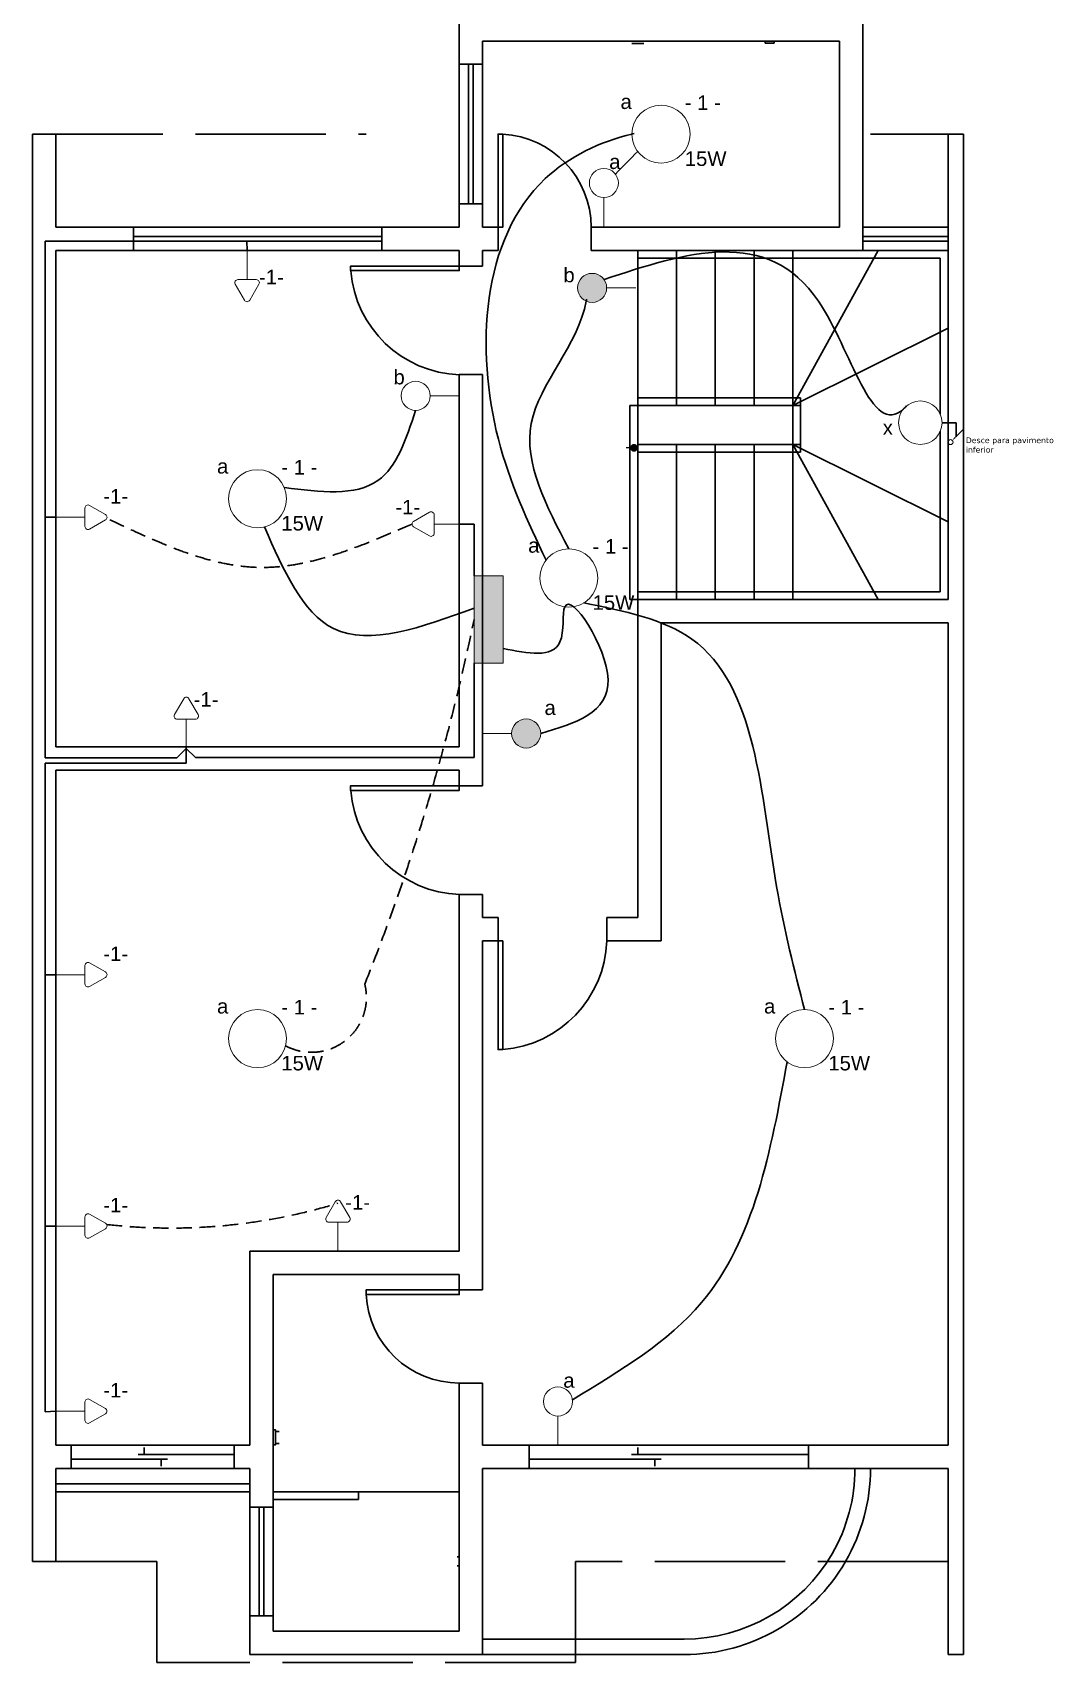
# Model space of a CAD drawing. Header units: millimetres. Extents: x 108055 to 152758, y 4876 to 37034.
# Drawn here: x 128791 to 135370, y 16480 to 26984 of the extents above; entities that cross this region are included whole.
import ezdxf

# ---------------------------------------------------------------- set-up
doc = ezdxf.new("R2010")
doc.units = ezdxf.units.MM
doc.header["$LTSCALE"] = 200
doc.linetypes.add('ACAD_ISO02W100', pattern=[15, 12, -3])
doc.linetypes.add('DASHED', pattern=[0.75, 0.5, -0.25])
doc.layers.add('Eletrodutos', color=4, linetype='Continuous', lineweight=9)
doc.layers.add('simbologia', color=2, linetype='Continuous', lineweight=9)
doc.layers.add('Texto', color=9, linetype='Continuous')
doc.styles.add('style1', font='arial.ttf')

# ---------------------------------------------------------------- blocks, each defined once
blk = doc.blocks.new('_Dot')
at = {"color": 0, "linetype": 'ByBlock', "lineweight": -2}
blk.add_line((-0.5, 0), (-1, 0), dxfattribs=at)
at = {"color": 0, "linetype": 'ByBlock', "const_width": 0.5}
blk.add_lwpolyline([(-0.25, 0, 1), (0.25, 0, 1)], format="xyb", close=True, dxfattribs=at)

msp = doc.modelspace()

# ---------------------------------------------------------------- hatches: boundary and pattern name
at = {"layer": 'simbologia'}
for points in [[(132304, 25339, 1), (132491, 25339, 1)], [(131636, 22921), (131823, 22921), (131823, 23483), (131636, 23483)], [(132066, 22467, 1), (131879, 22467, 1)]]:
    msp.add_hatch(color=256, dxfattribs=at).paths.add_polyline_path(points)

# ---------------------------------------------------------------- linework, layer by layer
at = {"lineweight": 30, "ltscale": 0.35}
for p, q in [((131541, 27080), (131541, 25730)), ((134141, 25730), (134141, 27080)), ((133991, 26930), (131691, 26930)), ((131691, 26930), (131691, 25730)), ((133991, 25730), (133991, 26930)), ((132691, 24580), (132691, 25580)), ((132941, 24580), (132941, 25580)), ((133191, 24580), (133191, 25580)), ((133441, 24580), (133441, 25580)), ((133691, 24580), (133691, 25580)), ((134241, 25580), (133691, 24580)), ((134691, 25080), (133691, 24580)), ((132691, 24580), (133741, 24580)), ((130191, 19130), (130191, 17880)), ((130191, 19130), (131541, 19130)), ((130341, 18980), (130341, 16680)), ((130341, 18980), (131541, 18980)), ((130191, 17730), (130191, 16530)), ((130341, 16680), (131541, 16680)), ((130191, 16530), (131691, 16530))]:
    msp.add_line(p, q, dxfattribs=at)
at = {"lineweight": 30}
for p, q in [((131691, 26380), (131691, 26930)), ((131691, 26930), (132391, 26930)), ((131691, 26780), (131541, 26780)), ((131601, 26780), (131601, 25880)), ((131631, 26780), (131631, 25880)), ((128791, 17130), (128791, 26330)), ((128791, 26330), (128941, 26330)), ((128941, 25730), (128941, 26330)), ((128941, 25730), (128941, 26330)), ((134691, 26330), (134691, 25730)), ((134691, 26330), (134791, 26330)), ((134791, 16530), (134791, 26330)), ((131691, 25880), (131541, 25880)), ((128941, 25730), (131541, 25730)), ((129441, 25580), (129441, 25730)), ((131041, 25670), (129441, 25670)), ((131041, 25640), (129441, 25640)), ((131041, 25580), (131041, 25730)), ((131691, 25730), (131791, 25730)), ((131691, 25730), (131771, 25730)), ((131791, 25730), (131791, 25580)), ((132391, 25730), (132391, 25580)), ((132391, 25730), (133991, 25730)), ((134141, 25580), (134141, 25730)), ((134141, 25730), (134691, 25730)), ((134691, 25670), (134141, 25670)), ((134691, 25640), (134141, 25640)), ((134691, 25580), (134691, 25730)), ((128941, 25580), (131541, 25580)), ((128941, 22380), (128941, 25580)), ((131541, 25480), (131541, 25580)), ((131791, 25580), (131691, 25580)), ((131691, 25480), (131691, 25580)), ((132391, 25580), (134691, 25580)), ((132691, 25530), (134641, 25530)), ((134641, 24525), (134641, 25530)), ((134691, 23330), (134691, 25580)), ((131691, 25480), (131541, 25480)), ((134691, 24992), (134691, 24798)), ((131541, 22380), (131541, 24780)), ((131691, 24780), (131541, 24780)), ((131691, 22130), (131691, 24780)), ((132691, 24630), (133741, 24630)), ((133691, 24280), (133691, 24630)), ((133741, 24280), (133741, 24630)), ((132641, 24330), (132641, 24580)), ((132691, 24580), (132641, 24580)), ((132691, 24330), (132691, 24580)), ((134641, 23380), (134641, 24415)), ((132641, 24330), (132641, 23330)), ((132691, 24330), (133741, 24330)), ((132691, 24330), (132691, 23330)), ((132691, 24280), (133741, 24280)), ((132941, 24330), (132941, 23330)), ((133191, 24330), (133191, 23330)), ((133441, 24330), (133441, 23330)), ((133691, 24330), (133691, 23330)), ((134241, 23330), (133691, 24330)), ((134691, 23830), (133691, 24330)), ((134691, 23330), (134691, 24330)), ((132691, 23330), (132641, 23330)), ((132691, 23380), (134641, 23380)), ((132691, 23330), (134691, 23330)), ((132691, 23330), (132691, 21280)), ((132841, 23180), (134691, 23180)), ((132841, 23180), (132841, 21130)), ((134691, 17880), (134691, 23180)), ((128941, 22380), (131541, 22380)), ((128941, 17880), (128941, 22230)), ((128941, 22230), (131541, 22230)), ((131541, 22130), (131541, 22230)), ((131541, 22130), (131691, 22130)), ((131541, 19130), (131541, 21430)), ((131541, 21430), (131691, 21430)), ((131691, 21280), (131691, 21430)), ((131791, 21280), (131691, 21280)), ((131791, 21130), (131791, 21280)), ((132691, 21280), (132491, 21280)), ((132491, 21130), (132491, 21280)), ((131791, 21130), (131691, 21130)), ((131691, 18880), (131691, 21130)), ((132841, 21130), (132491, 21130)), ((130891, 18980), (130341, 18980)), ((130341, 18980), (130341, 18280)), ((131541, 18880), (131541, 18980)), ((131541, 18880), (131691, 18880)), ((131541, 16680), (131541, 18280)), ((131541, 18280), (131691, 18280)), ((131691, 17880), (131691, 18280)), ((128941, 17880), (130191, 17880)), ((129041, 17880), (129041, 17730)), ((129511, 17820), (129511, 17865)), ((130091, 17880), (130091, 17730)), ((131691, 17880), (134691, 17880)), ((131991, 17880), (131991, 17730)), ((132691, 17820), (132691, 17865)), ((133791, 17880), (133791, 17730)), ((129041, 17790), (129661, 17790)), ((130091, 17820), (129471, 17820)), ((129621, 17790), (129621, 17745)), ((131991, 17790), (132841, 17790)), ((133791, 17820), (132651, 17820)), ((132801, 17790), (132801, 17745)), ((128941, 17730), (130191, 17730)), ((128941, 17730), (130191, 17730)), ((128941, 17130), (128941, 17730)), ((131691, 16530), (131691, 17730)), ((131691, 17730), (134691, 17730)), ((134691, 16530), (134691, 17730)), ((128941, 17630), (130191, 17630)), ((128941, 17580), (130191, 17580)), ((131541, 17580), (130341, 17580)), ((130891, 17530), (130891, 17580)), ((130191, 17480), (130341, 17480)), ((130251, 16780), (130251, 17480)), ((130281, 16780), (130281, 17480)), ((130891, 17530), (130341, 17530)), ((128941, 17130), (128791, 17130)), ((130191, 16780), (130341, 16780)), ((131691, 16630), (132991, 16630)), ((131691, 16530), (132991, 16530)), ((134691, 16530), (134791, 16530))]:
    msp.add_line(p, q, dxfattribs=at)
at = {"color": 0, "lineweight": 30}
for p, q in [((132653, 26914), (132730, 26914)), ((133570, 26930), (133512, 26930)), ((133512, 26930), (133512, 26916)), ((133570, 26916), (133512, 26916)), ((133570, 26930), (133570, 26916)), ((130357, 17968), (130357, 17891)), ((131541, 17159), (131527, 17159)), ((131541, 17159), (131541, 17101)), ((131541, 17101), (131527, 17101))]:
    msp.add_line(p, q, dxfattribs=at)
at = {"linetype": 'ACAD_ISO02W100', "lineweight": 30, "ltscale": 0.35}
for p, q in [((128791, 26330), (130941, 26330)), ((134191, 26330), (134691, 26330)), ((129591, 17130), (128941, 17130)), ((129591, 16480), (129591, 17130)), ((134691, 17130), (132291, 17130)), ((132291, 17130), (132291, 16480)), ((132291, 16480), (129591, 16480))]:
    msp.add_line(p, q, dxfattribs=at)
at = {"lineweight": 30}
for points in [[(131791, 25730), (131791, 26330), (131821, 26330), (131821, 25730)], [(131541, 25480), (130841, 25480), (130841, 25450), (131541, 25450)], [(131541, 22130), (130841, 22130), (130841, 22100), (131541, 22100)], [(131791, 21130), (131791, 20430), (131821, 20430), (131821, 21130)], [(131541, 18880), (130941, 18880), (130941, 18850), (131541, 18850)]]:
    msp.add_lwpolyline(points, close=True, dxfattribs=at)
at = {"color": 0, "lineweight": 30}
msp.add_lwpolyline([(130380, 17968), (130357, 17968), (130357, 17978), (130341, 17978), (130341, 17882), (130357, 17882), (130357, 17891), (130380, 17891)], dxfattribs=at)
at = {"lineweight": 30}
for centre, radius, start, end in [((131791, 25730), 600, 0, 87.134), ((131567, 25506), 727, 184.4877, 268.0212), ((131567, 22156), 727, 184.4877, 268.0212), ((131765, 21155), 727, 274.4877, 358.0212), ((131541, 18880), 600, 182.866, 270)]:
    msp.add_arc(centre, radius, start, end, dxfattribs=at)
at = {"lineweight": 30, "ltscale": 0.35}
for radius, start, end in [(1100, 330, 0), (1200, 330, 0), (1100, 270, 330), (1200, 270, 330)]:
    msp.add_arc((132991, 17730), radius, start, end, dxfattribs=at)
at = {"layer": 'Eletrodutos', "lineweight": 30}
for p, q in [((128872, 22311), (128872, 25641)), ((128872, 25641), (130171, 25640)), ((130171, 25640), (130174, 25580)), ((134653, 24470), (134744, 24470)), ((134744, 24470), (134744, 24379)), ((128941, 23861), (128872, 23861)), ((131636, 23817), (131541, 23817)), ((131636, 23483), (131636, 23817)), ((131636, 22921), (131636, 22313)), ((129782, 22380), (129782, 22275)), ((129722, 22311), (128872, 22311)), ((129782, 22275), (128872, 22275)), ((128872, 22275), (128872, 18094)), ((129782, 22371), (129722, 22311)), ((129841, 22313), (129782, 22371)), ((131636, 22313), (129841, 22313)), ((128941, 20912), (128872, 20912)), ((128941, 19292), (128872, 19292)), ((128872, 18094), (128941, 18099))]:
    msp.add_line(p, q, dxfattribs=at)
at = {"layer": 'Eletrodutos', "linetype": 'DASHED', "lineweight": 30}
for points in [[(130423, 20453, 0.648857), (130932, 20851, 0.435272), (130932, 20851, 0.044303), (131636, 23202, 2.438998)], [(129269, 19302, 0.102178), (130759, 19439, 2.674091)]]:
    msp.add_lwpolyline(points, format="xyb", dxfattribs=at)
at = {"layer": 'Eletrodutos', "lineweight": 30}
for points in [[(132100, 23585), (131793, 24364), (132095, 26043), (132654, 26330), (132667, 26333)], [(132691, 26218), (132547, 26073)], [(132474, 25393), (133856, 25253), (134404, 24559), (134423, 24578)], [(132247, 23656), (132005, 24465), (132359, 25254), (132361, 25266)], [(130414, 24052), (131017, 24097), (131260, 24549)], [(131636, 23275), (130731, 23143), (130286, 23798)], [(131823, 23015), (132190, 23057), (132221, 23284), (132500, 22814), (132066, 22467)], [(132344, 23309), (133040, 23075), (133586, 21480), (133766, 20687)], [(133654, 20350), (133103, 18800), (132270, 18173)]]:
    msp.add_spline(points, degree=3, dxfattribs=at)
at = {"layer": 'Eletrodutos', "linetype": 'DASHED', "lineweight": 30}
msp.add_spline([(131237, 23817), (130257, 23537), (129270, 23854)], degree=3, dxfattribs=at)
at = {"layer": 'simbologia'}
for p, q in [((132473, 25734), (132473, 25921)), ((130174, 25392), (130174, 25580)), ((132678, 25339), (132491, 25339)), ((131541, 24643), (131354, 24643)), ((134785, 24423), (134738, 24376)), ((134738, 24376), (134785, 24423)), ((129129, 23861), (128941, 23861)), ((131379, 23817), (131566, 23817)), ((129782, 22559), (129782, 22371)), ((131691, 22467), (131879, 22467)), ((129129, 20912), (128941, 20912)), ((129129, 19292), (128941, 19292)), ((130759, 19317), (130759, 19130)), ((129129, 18099), (128941, 18099)), ((132177, 17880), (132177, 18067))]:
    msp.add_line(p, q, dxfattribs=at)
for points in [[(130233, 25392), (130115, 25392, 0.57735), (130097, 25362), (130156, 25260, 0.57735), (130191, 25260), (130250, 25362, 0.57735)], [(129129, 23920), (129129, 23802, 0.57735), (129159, 23784), (129261, 23843, 0.57735), (129261, 23878), (129159, 23937, 0.57735)], [(131379, 23758), (131379, 23876, 0.57735), (131349, 23893), (131247, 23834, 0.57735), (131247, 23799), (131349, 23740, 0.57735)], [(129723, 22559), (129841, 22559, 0.57735), (129858, 22589), (129799, 22691, 0.57735), (129765, 22691), (129706, 22589, 0.57735)], [(129129, 20971), (129129, 20853, 0.57735), (129159, 20836), (129261, 20895, 0.57735), (129261, 20930), (129159, 20989, 0.57735)], [(130700, 19317), (130818, 19317, 0.57735), (130835, 19347), (130776, 19449, 0.57735), (130742, 19449), (130683, 19347, 0.57735)], [(129129, 19351), (129129, 19233, 0.57735), (129159, 19216), (129261, 19275, 0.57735), (129261, 19310), (129159, 19369, 0.57735)], [(129129, 18158), (129129, 18040, 0.57735), (129159, 18023), (129261, 18082, 0.57735), (129261, 18116), (129159, 18175, 0.57735)]]:
    msp.add_lwpolyline(points, format="xyb", close=True, dxfattribs=at)
msp.add_lwpolyline([(131823, 22921), (131823, 23483), (131636, 23483), (131636, 22921)], close=True, dxfattribs=at)
for centre, radius in [((132841, 26330), 187), ((132841, 26330), 187), ((132473, 26015), 93.7), ((132397, 25339), 93.7), ((131260, 24643), 93.7), ((134512, 24470), 140), ((134707, 24345), 15.7), ((130241, 23980), 187), ((130241, 23980), 187), ((132247, 23469), 187), ((132247, 23469), 187), ((131972, 22467), 93.7), ((130241, 20500), 187), ((130241, 20500), 187), ((133766, 20500), 187), ((133766, 20500), 187), ((132177, 18161), 93.7)]:
    msp.add_circle(centre, radius, dxfattribs=at)
msp.add_solid([(134741, 24372), (134734, 24379), (134718, 24356)], dxfattribs=at)

# ---------------------------------------------------------------- block references
at = {"xscale": -50, "yscale": 50, "zscale": 50, "rotation": 180}
msp.add_blockref('_Dot', (132667, 24308), dxfattribs=at)

# ---------------------------------------------------------------- texts
at = {"insert": (134805, 24375), "char_height": 36.53, "width": 622.18, "attachment_point": 1}
msp.add_mtext('{\\fVerdana|b0|i0|c0|p34;Desce para pavimento\\Pinferior}', dxfattribs=at)
at = {"layer": 'Texto', "style": 'style1'}
for s, p in [('- 1 -', (132994, 26486)), ('a', (132580, 26492)), ('a', (132507, 26105)), ('15W', (132994, 26125)), ('15W', (132994, 26125)), ('-1-', (130250, 25362)), ('b', (132212, 25375)), ('b', (131117, 24717)), ('x', (134270, 24392)), ('a', (129980, 24142)), ('- 1 -', (130394, 24136)), ('-1-', (129247, 23949)), ('-1-', (131129, 23879)), ('15W', (130394, 23775)), ('15W', (130394, 23775)), ('a', (131985, 23632)), ('- 1 -', (132400, 23626)), ('15W', (132400, 23264)), ('15W', (132400, 23264)), ('-1-', (129829, 22640)), ('a', (132090, 22586)), ('-1-', (129247, 21000)), ('a', (129980, 20662)), ('- 1 -', (130394, 20656)), ('a', (133505, 20662)), ('- 1 -', (133919, 20656)), ('15W', (130394, 20295)), ('15W', (130394, 20295)), ('15W', (133919, 20295)), ('15W', (133919, 20295)), ('-1-', (129247, 19380)), ('-1-', (130806, 19398)), ('-1-', (129247, 18187)), ('a', (132211, 18250))]:
    msp.add_text(s, height=93.7, dxfattribs=at).set_placement(p)

doc.saveas('drawing.dxf')
